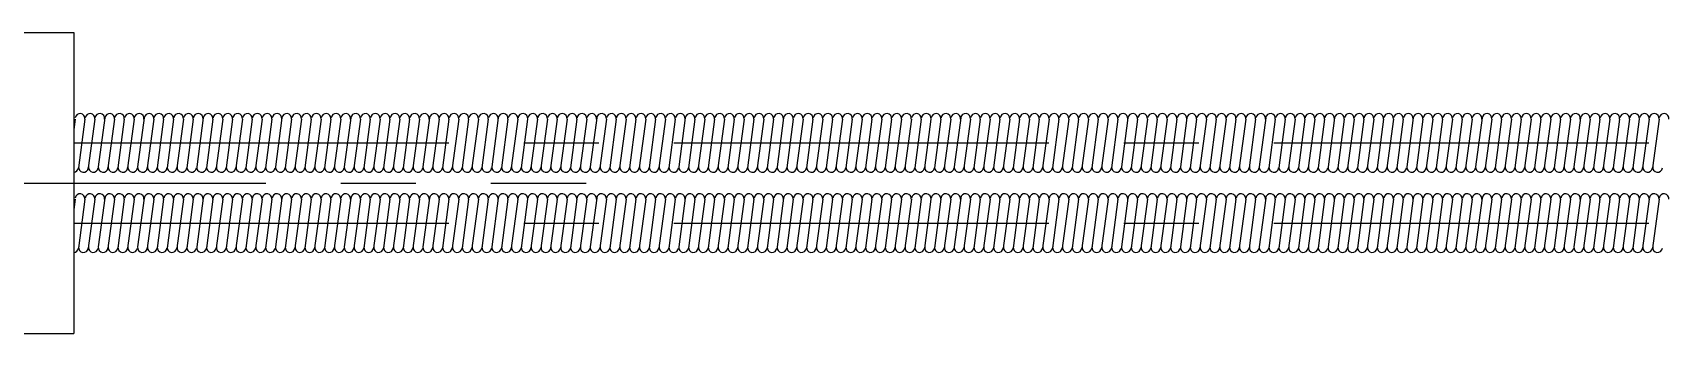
# Model space of a CAD drawing. Extents: x 44 to 416, y 204 to 284.
# Drawn here: x 169.6 to 234.8, y 252.5 to 264.5 of the extents above; entities that cross this region are included whole.
import ezdxf

# ---------------------------------------------------------------- set-up
doc = ezdxf.new("R2010")
doc.units = 0
doc.header["$LTSCALE"] = 12
doc.linetypes.add('CENTER', pattern=[2, 1.25, -0.25, 0.25, -0.25])
doc.layers.get('0').update_dxf_attribs({"linetype": 'CONTINUOUS'})
doc.layers.add('CENTER', color=1, linetype='CENTER')

msp = doc.modelspace()

# ---------------------------------------------------------------- linework, layer by layer
at = {"color": 7, "linetype": 'CONTINUOUS'}
for p, q in [((146.223, 264.542), (171.223, 264.542)), ((171.223, 264.542), (171.223, 252.542)), ((171.278, 261.091), (171.223, 260.677)), ((171.672, 261.091), (171.412, 259.141)), ((172.065, 261.091), (171.805, 259.141)), ((172.465, 261.143), (172.205, 259.193)), ((172.852, 261.091), (172.592, 259.141)), ((173.245, 261.091), (172.985, 259.141)), ((173.639, 261.091), (173.379, 259.141)), ((174.039, 261.143), (173.779, 259.193)), ((174.426, 261.091), (174.166, 259.141)), ((174.819, 261.091), (174.559, 259.141)), ((175.213, 261.091), (174.953, 259.141)), ((175.606, 261.091), (175.346, 259.141)), ((176, 261.091), (175.74, 259.141)), ((176.4, 261.143), (176.14, 259.193)), ((176.786, 261.091), (176.526, 259.141)), ((177.18, 261.091), (176.92, 259.141)), ((177.573, 261.091), (177.313, 259.141)), ((177.967, 261.091), (177.707, 259.141)), ((178.36, 261.091), (178.1, 259.141)), ((178.754, 261.091), (178.494, 259.141)), ((179.147, 261.091), (178.887, 259.141)), ((179.548, 261.143), (179.288, 259.193)), ((179.934, 261.091), (179.674, 259.141)), ((180.328, 261.091), (180.068, 259.141)), ((180.721, 261.091), (180.461, 259.141)), ((181.114, 261.091), (180.854, 259.141)), ((181.508, 261.091), (181.248, 259.141)), ((181.901, 261.091), (181.641, 259.141)), ((182.302, 261.143), (182.042, 259.193)), ((182.688, 261.091), (182.428, 259.141)), ((183.082, 261.091), (182.822, 259.141)), ((183.475, 261.091), (183.215, 259.141)), ((183.869, 261.091), (183.609, 259.141)), ((184.262, 261.091), (184.002, 259.141)), ((184.656, 261.091), (184.396, 259.141)), ((185.049, 261.091), (184.789, 259.141)), ((185.449, 261.143), (185.189, 259.193)), ((185.836, 261.091), (185.576, 259.141)), ((186.229, 261.091), (185.969, 259.141)), ((186.623, 261.091), (186.363, 259.141)), ((187.016, 261.091), (186.756, 259.141)), ((187.41, 261.091), (187.15, 259.141)), ((187.803, 261.091), (187.543, 259.141)), ((188.203, 261.143), (187.943, 259.193)), ((188.59, 261.091), (188.33, 259.141)), ((188.983, 261.091), (188.723, 259.141)), ((189.377, 261.091), (189.117, 259.141)), ((189.77, 261.091), (189.51, 259.141)), ((190.164, 261.091), (189.904, 259.141)), ((190.557, 261.091), (190.297, 259.141)), ((190.951, 261.091), (190.691, 259.141)), ((191.344, 261.091), (191.084, 259.141)), ((191.738, 261.091), (191.478, 259.141)), ((192.138, 261.143), (191.878, 259.193)), ((192.525, 261.091), (192.265, 259.141)), ((192.918, 261.091), (192.658, 259.141)), ((193.311, 261.091), (193.051, 259.141)), ((193.705, 261.091), (193.445, 259.141)), ((194.098, 261.091), (193.838, 259.141)), ((194.492, 261.091), (194.232, 259.141)), ((194.885, 261.091), (194.625, 259.141)), ((195.279, 261.091), (195.019, 259.141)), ((195.679, 261.143), (195.419, 259.193)), ((196.066, 261.091), (195.806, 259.141)), ((196.459, 261.091), (196.199, 259.141)), ((196.853, 261.091), (196.593, 259.141)), ((197.246, 261.091), (196.986, 259.141)), ((197.639, 261.091), (197.379, 259.141)), ((198.033, 261.091), (197.773, 259.141)), ((198.426, 261.091), (198.166, 259.141)), ((198.82, 261.091), (198.56, 259.141)), ((199.213, 261.091), (198.953, 259.141)), ((199.614, 261.143), (199.354, 259.193)), ((200, 261.091), (199.74, 259.141)), ((200.394, 261.091), (200.134, 259.141)), ((200.787, 261.091), (200.527, 259.141)), ((201.18, 261.091), (200.92, 259.141)), ((201.574, 261.091), (201.314, 259.141)), ((201.967, 261.091), (201.707, 259.141)), ((202.361, 261.091), (202.101, 259.141)), ((202.754, 261.091), (202.494, 259.141)), ((203.148, 261.091), (202.888, 259.141)), ((203.541, 261.091), (203.281, 259.141)), ((203.935, 261.091), (203.675, 259.141)), ((204.328, 261.091), (204.068, 259.141)), ((204.722, 261.091), (204.462, 259.141)), ((205.115, 261.091), (204.855, 259.141)), ((205.508, 261.091), (205.248, 259.141)), ((205.902, 261.091), (205.642, 259.141)), ((206.295, 261.091), (206.035, 259.141)), ((206.696, 261.143), (206.436, 259.193)), ((207.082, 261.091), (206.822, 259.141)), ((207.476, 261.091), (207.216, 259.141)), ((207.869, 261.091), (207.609, 259.141)), ((208.263, 261.091), (208.003, 259.141)), ((208.656, 261.091), (208.396, 259.141)), ((209.05, 261.091), (208.79, 259.141)), ((209.443, 261.091), (209.183, 259.141)), ((209.836, 261.091), (209.576, 259.141)), ((210.23, 261.091), (209.97, 259.141)), ((210.623, 261.091), (210.363, 259.141)), ((211.017, 261.091), (210.757, 259.141)), ((211.41, 261.091), (211.15, 259.141)), ((211.804, 261.091), (211.544, 259.141)), ((212.197, 261.091), (211.937, 259.141)), ((212.591, 261.091), (212.331, 259.141)), ((212.591, 261.091), (212.331, 259.141)), ((212.984, 261.091), (212.724, 259.141)), ((212.984, 261.091), (212.724, 259.141)), ((213.384, 261.143), (213.124, 259.193)), ((213.771, 261.091), (213.511, 259.141)), ((214.164, 261.091), (213.904, 259.141)), ((214.558, 261.091), (214.298, 259.141)), ((214.951, 261.091), (214.691, 259.141)), ((215.345, 261.091), (215.085, 259.141)), ((215.745, 261.143), (215.485, 259.193)), ((216.132, 261.091), (215.872, 259.141)), ((216.525, 261.091), (216.265, 259.141)), ((216.919, 261.091), (216.659, 259.141)), ((217.312, 261.091), (217.052, 259.141)), ((217.705, 261.091), (217.445, 259.141)), ((218.099, 261.091), (217.839, 259.141)), ((218.492, 261.091), (218.232, 259.141)), ((218.893, 261.143), (218.633, 259.193)), ((219.279, 261.091), (219.019, 259.141)), ((219.673, 261.091), (219.413, 259.141)), ((220.066, 261.091), (219.806, 259.141)), ((220.46, 261.091), (220.2, 259.141)), ((220.853, 261.091), (220.593, 259.141)), ((221.247, 261.091), (220.987, 259.141)), ((221.647, 261.143), (221.387, 259.193)), ((222.033, 261.091), (221.773, 259.141)), ((222.427, 261.091), (222.167, 259.141)), ((222.82, 261.091), (222.56, 259.141)), ((223.214, 261.091), (222.954, 259.141)), ((223.607, 261.091), (223.347, 259.141)), ((224.001, 261.091), (223.741, 259.141)), ((224.394, 261.091), (224.134, 259.141)), ((224.794, 261.143), (224.534, 259.193)), ((225.181, 261.091), (224.921, 259.141)), ((225.574, 261.091), (225.314, 259.141)), ((225.968, 261.091), (225.708, 259.141)), ((226.361, 261.091), (226.101, 259.141)), ((226.755, 261.091), (226.495, 259.141)), ((227.148, 261.091), (226.888, 259.141)), ((227.549, 261.143), (227.289, 259.193)), ((227.935, 261.091), (227.675, 259.141)), ((228.329, 261.091), (228.069, 259.141)), ((228.722, 261.091), (228.462, 259.141)), ((229.116, 261.091), (228.856, 259.141)), ((229.509, 261.091), (229.249, 259.141)), ((229.902, 261.091), (229.642, 259.141)), ((230.296, 261.091), (230.036, 259.141)), ((230.689, 261.091), (230.429, 259.141)), ((231.083, 261.091), (230.823, 259.141)), ((231.483, 261.143), (231.223, 259.193)), ((231.87, 261.091), (231.61, 259.141)), ((232.263, 261.091), (232.003, 259.141)), ((232.657, 261.091), (232.397, 259.141)), ((233.05, 261.091), (232.79, 259.141)), ((233.443, 261.091), (233.183, 259.141)), ((233.837, 261.091), (233.577, 259.141)), ((234.23, 261.091), (233.97, 259.141)), ((234.624, 261.091), (234.364, 259.141)), ((171.278, 257.891), (171.223, 257.477)), ((171.672, 257.891), (171.412, 255.941)), ((172.065, 257.891), (171.805, 255.941)), ((172.465, 257.943), (172.205, 255.993)), ((172.852, 257.891), (172.592, 255.941)), ((173.245, 257.891), (172.985, 255.941)), ((173.639, 257.891), (173.379, 255.941)), ((174.039, 257.943), (173.779, 255.993)), ((174.426, 257.891), (174.166, 255.941)), ((174.819, 257.891), (174.559, 255.941)), ((175.213, 257.891), (174.953, 255.941)), ((175.606, 257.891), (175.346, 255.941)), ((176, 257.891), (175.74, 255.941)), ((176.4, 257.943), (176.14, 255.993)), ((176.786, 257.891), (176.526, 255.941)), ((177.18, 257.891), (176.92, 255.941)), ((177.573, 257.891), (177.313, 255.941)), ((177.967, 257.891), (177.707, 255.941)), ((178.36, 257.891), (178.1, 255.941)), ((178.754, 257.891), (178.494, 255.941)), ((179.147, 257.891), (178.887, 255.941)), ((179.548, 257.943), (179.288, 255.993)), ((179.934, 257.891), (179.674, 255.941)), ((180.328, 257.891), (180.068, 255.941)), ((180.721, 257.891), (180.461, 255.941)), ((181.114, 257.891), (180.854, 255.941)), ((181.508, 257.891), (181.248, 255.941)), ((181.901, 257.891), (181.641, 255.941)), ((182.302, 257.943), (182.042, 255.993)), ((182.688, 257.891), (182.428, 255.941)), ((183.082, 257.891), (182.822, 255.941)), ((183.475, 257.891), (183.215, 255.941)), ((183.869, 257.891), (183.609, 255.941)), ((184.262, 257.891), (184.002, 255.941)), ((184.656, 257.891), (184.396, 255.941)), ((185.049, 257.891), (184.789, 255.941)), ((185.449, 257.943), (185.189, 255.993)), ((185.836, 257.891), (185.576, 255.941)), ((186.229, 257.891), (185.969, 255.941)), ((186.623, 257.891), (186.363, 255.941)), ((187.016, 257.891), (186.756, 255.941)), ((187.41, 257.891), (187.15, 255.941)), ((187.803, 257.891), (187.543, 255.941)), ((188.203, 257.943), (187.943, 255.993)), ((188.59, 257.891), (188.33, 255.941)), ((188.983, 257.891), (188.723, 255.941)), ((189.377, 257.891), (189.117, 255.941)), ((189.77, 257.891), (189.51, 255.941)), ((190.164, 257.891), (189.904, 255.941)), ((190.557, 257.891), (190.297, 255.941)), ((190.951, 257.891), (190.691, 255.941)), ((191.344, 257.891), (191.084, 255.941)), ((191.738, 257.891), (191.478, 255.941)), ((192.138, 257.943), (191.878, 255.993)), ((192.525, 257.891), (192.265, 255.941)), ((192.918, 257.891), (192.658, 255.941)), ((193.311, 257.891), (193.051, 255.941)), ((193.705, 257.891), (193.445, 255.941)), ((194.098, 257.891), (193.838, 255.941)), ((194.492, 257.891), (194.232, 255.941)), ((194.885, 257.891), (194.625, 255.941)), ((195.279, 257.891), (195.019, 255.941)), ((195.679, 257.943), (195.419, 255.993)), ((196.066, 257.891), (195.806, 255.941)), ((196.459, 257.891), (196.199, 255.941)), ((196.853, 257.891), (196.593, 255.941)), ((197.246, 257.891), (196.986, 255.941)), ((197.639, 257.891), (197.379, 255.941)), ((198.033, 257.891), (197.773, 255.941)), ((198.426, 257.891), (198.166, 255.941)), ((198.82, 257.891), (198.56, 255.941)), ((199.213, 257.891), (198.953, 255.941)), ((199.614, 257.943), (199.354, 255.993)), ((200, 257.891), (199.74, 255.941)), ((200.394, 257.891), (200.134, 255.941)), ((200.787, 257.891), (200.527, 255.941)), ((201.18, 257.891), (200.92, 255.941)), ((201.574, 257.891), (201.314, 255.941)), ((201.967, 257.891), (201.707, 255.941)), ((202.361, 257.891), (202.101, 255.941)), ((202.754, 257.891), (202.494, 255.941)), ((203.148, 257.891), (202.888, 255.941)), ((203.541, 257.891), (203.281, 255.941)), ((203.935, 257.891), (203.675, 255.941)), ((204.328, 257.891), (204.068, 255.941)), ((204.722, 257.891), (204.462, 255.941)), ((205.115, 257.891), (204.855, 255.941)), ((205.508, 257.891), (205.248, 255.941)), ((205.902, 257.891), (205.642, 255.941)), ((206.295, 257.891), (206.035, 255.941)), ((206.696, 257.943), (206.436, 255.993)), ((207.082, 257.891), (206.822, 255.941)), ((207.476, 257.891), (207.216, 255.941)), ((207.869, 257.891), (207.609, 255.941)), ((208.263, 257.891), (208.003, 255.941)), ((208.656, 257.891), (208.396, 255.941)), ((209.05, 257.891), (208.79, 255.941)), ((209.443, 257.891), (209.183, 255.941)), ((209.836, 257.891), (209.576, 255.941)), ((210.23, 257.891), (209.97, 255.941)), ((210.623, 257.891), (210.363, 255.941)), ((211.017, 257.891), (210.757, 255.941)), ((211.017, 257.891), (210.757, 255.941)), ((211.41, 257.891), (211.15, 255.941)), ((211.804, 257.891), (211.544, 255.941)), ((212.197, 257.891), (211.937, 255.941)), ((212.591, 257.891), (212.331, 255.941)), ((212.591, 257.891), (212.331, 255.941)), ((212.984, 257.891), (212.724, 255.941)), ((212.984, 257.891), (212.724, 255.941)), ((213.384, 257.943), (213.124, 255.993)), ((213.771, 257.891), (213.511, 255.941)), ((214.164, 257.891), (213.904, 255.941)), ((214.558, 257.891), (214.298, 255.941)), ((214.951, 257.891), (214.691, 255.941)), ((215.345, 257.891), (215.085, 255.941)), ((215.745, 257.943), (215.485, 255.993)), ((216.132, 257.891), (215.872, 255.941)), ((216.525, 257.891), (216.265, 255.941)), ((216.919, 257.891), (216.659, 255.941)), ((217.312, 257.891), (217.052, 255.941)), ((217.705, 257.891), (217.445, 255.941)), ((218.099, 257.891), (217.839, 255.941)), ((218.492, 257.891), (218.232, 255.941)), ((218.893, 257.943), (218.633, 255.993)), ((219.279, 257.891), (219.019, 255.941)), ((219.673, 257.891), (219.413, 255.941)), ((220.066, 257.891), (219.806, 255.941)), ((220.46, 257.891), (220.2, 255.941)), ((220.853, 257.891), (220.593, 255.941)), ((221.247, 257.891), (220.987, 255.941)), ((221.647, 257.943), (221.387, 255.993)), ((222.033, 257.891), (221.773, 255.941)), ((222.427, 257.891), (222.167, 255.941)), ((222.82, 257.891), (222.56, 255.941)), ((223.214, 257.891), (222.954, 255.941)), ((223.607, 257.891), (223.347, 255.941)), ((224.001, 257.891), (223.741, 255.941)), ((224.394, 257.891), (224.134, 255.941)), ((224.794, 257.943), (224.534, 255.993)), ((225.181, 257.891), (224.921, 255.941)), ((225.574, 257.891), (225.314, 255.941)), ((225.968, 257.891), (225.708, 255.941)), ((226.361, 257.891), (226.101, 255.941)), ((226.755, 257.891), (226.495, 255.941)), ((227.148, 257.891), (226.888, 255.941)), ((227.549, 257.943), (227.289, 255.993)), ((227.935, 257.891), (227.675, 255.941)), ((228.329, 257.891), (228.069, 255.941)), ((228.722, 257.891), (228.462, 255.941)), ((229.116, 257.891), (228.856, 255.941)), ((229.509, 257.891), (229.249, 255.941)), ((229.902, 257.891), (229.642, 255.941)), ((230.296, 257.891), (230.036, 255.941)), ((230.689, 257.891), (230.429, 255.941)), ((231.083, 257.891), (230.823, 255.941)), ((231.483, 257.943), (231.223, 255.993)), ((231.87, 257.891), (231.61, 255.941)), ((232.263, 257.891), (232.003, 255.941)), ((232.657, 257.891), (232.397, 255.941)), ((233.05, 257.891), (232.79, 255.941)), ((233.443, 257.891), (233.183, 255.941)), ((233.837, 257.891), (233.577, 255.941)), ((234.23, 257.891), (233.97, 255.941)), ((234.624, 257.891), (234.364, 255.941)), ((146.223, 252.542), (171.223, 252.542))]:
    msp.add_line(p, q, dxfattribs=at)
for centre, start, end in [((171.478, 261.117), 352.40536, 172.40536), ((171.872, 261.117), 352.40536, 172.40536), ((172.265, 261.117), 352.40536, 172.40536), ((172.659, 261.117), 352.40536, 172.40536), ((173.052, 261.117), 352.40536, 172.40536), ((173.446, 261.117), 352.40536, 172.40536), ((173.839, 261.117), 352.40536, 172.40536), ((174.232, 261.117), 352.40536, 172.40536), ((174.626, 261.117), 352.40536, 172.40536), ((175.019, 261.117), 352.40536, 172.40536), ((175.413, 261.117), 352.40536, 172.40536), ((175.806, 261.117), 352.40536, 172.40536), ((176.2, 261.117), 352.40536, 172.40536), ((176.593, 261.117), 352.40536, 172.40536), ((176.987, 261.117), 352.40536, 172.40536), ((177.38, 261.117), 352.40536, 172.40536), ((177.774, 261.117), 352.40536, 172.40536), ((178.167, 261.117), 352.40536, 172.40536), ((178.56, 261.117), 352.40536, 172.40536), ((178.954, 261.117), 352.40536, 172.40536), ((179.347, 261.117), 352.40536, 172.40536), ((179.741, 261.117), 352.40536, 172.40536), ((180.134, 261.117), 352.40536, 172.40536), ((180.528, 261.117), 352.40536, 172.40536), ((180.921, 261.117), 352.40536, 172.40536), ((181.315, 261.117), 352.40536, 172.40536), ((181.708, 261.117), 352.40536, 172.40536), ((182.102, 261.117), 352.40536, 172.40536), ((182.495, 261.117), 352.40536, 172.40536), ((182.888, 261.117), 352.40536, 172.40536), ((183.282, 261.117), 352.40536, 172.40536), ((183.675, 261.117), 352.40536, 172.40536), ((184.069, 261.117), 352.40536, 172.40536), ((184.462, 261.117), 352.40536, 172.40536), ((184.856, 261.117), 352.40536, 172.40536), ((185.249, 261.117), 352.40536, 172.40536), ((185.643, 261.117), 352.40536, 172.40536), ((186.036, 261.117), 352.40536, 172.40536), ((186.429, 261.117), 352.40536, 172.40536), ((186.823, 261.117), 352.40536, 172.40536), ((187.216, 261.117), 352.40536, 172.40536), ((187.61, 261.117), 352.40536, 172.40536), ((188.003, 261.117), 352.40536, 172.40536), ((188.397, 261.117), 352.40536, 172.40536), ((188.79, 261.117), 352.40536, 172.40536), ((189.184, 261.117), 352.40536, 172.40536), ((189.577, 261.117), 352.40536, 172.40536), ((189.971, 261.117), 352.40536, 172.40536), ((190.364, 261.117), 352.40536, 172.40536), ((190.757, 261.117), 352.40536, 172.40536), ((191.151, 261.117), 352.40536, 172.40536), ((191.544, 261.117), 352.40536, 172.40536), ((191.938, 261.117), 352.40536, 172.40536), ((192.331, 261.117), 352.40536, 172.40536), ((192.725, 261.117), 352.40536, 172.40536), ((193.118, 261.117), 352.40536, 172.40536), ((193.512, 261.117), 352.40536, 172.40536), ((193.905, 261.117), 352.40536, 172.40536), ((194.299, 261.117), 352.40536, 172.40536), ((194.692, 261.117), 352.40536, 172.40536), ((195.085, 261.117), 352.40536, 172.40536), ((195.479, 261.117), 352.40536, 172.40536), ((195.872, 261.117), 352.40536, 172.40536), ((196.266, 261.117), 352.40536, 172.40536), ((196.659, 261.117), 352.40536, 172.40536), ((197.053, 261.117), 352.40536, 172.40536), ((197.446, 261.117), 352.40536, 172.40536), ((197.84, 261.117), 352.40536, 172.40536), ((198.233, 261.117), 352.40536, 172.40536), ((198.626, 261.117), 352.40536, 172.40536), ((199.02, 261.117), 352.40536, 172.40536), ((199.413, 261.117), 352.40536, 172.40536), ((199.807, 261.117), 352.40536, 172.40536), ((200.2, 261.117), 352.40536, 172.40536), ((200.594, 261.117), 352.40536, 172.40536), ((200.987, 261.117), 352.40536, 172.40536), ((201.381, 261.117), 352.40536, 172.40536), ((201.774, 261.117), 352.40536, 172.40536), ((202.168, 261.117), 352.40536, 172.40536), ((202.561, 261.117), 352.40536, 172.40536), ((202.954, 261.117), 352.40536, 172.40536), ((203.348, 261.117), 352.40536, 172.40536), ((203.741, 261.117), 352.40536, 172.40536), ((204.135, 261.117), 352.40536, 172.40536), ((204.528, 261.117), 352.40536, 172.40536), ((204.922, 261.117), 352.40536, 172.40536), ((205.315, 261.117), 352.40536, 172.40536), ((205.709, 261.117), 352.40536, 172.40536), ((206.102, 261.117), 352.40536, 172.40536), ((206.496, 261.117), 352.40536, 172.40536), ((206.889, 261.117), 352.40536, 172.40536), ((207.282, 261.117), 352.40536, 172.40536), ((207.676, 261.117), 352.40536, 172.40536), ((208.069, 261.117), 352.40536, 172.40536), ((208.463, 261.117), 352.40536, 172.40536), ((208.856, 261.117), 352.40536, 172.40536), ((209.25, 261.117), 352.40536, 172.40536), ((209.643, 261.117), 352.40536, 172.40536), ((210.037, 261.117), 352.40536, 172.40536), ((210.43, 261.117), 352.40536, 172.40536), ((210.823, 261.117), 352.40536, 172.40536), ((211.217, 261.117), 352.40536, 172.40536), ((211.61, 261.117), 352.40536, 172.40536), ((212.004, 261.117), 352.40536, 172.40536), ((212.397, 261.117), 352.40536, 172.40536), ((212.791, 261.117), 352.40536, 172.40536), ((212.791, 261.117), 352.40536, 172.40536), ((213.184, 261.117), 352.40536, 172.40536), ((213.578, 261.117), 352.40536, 172.40536), ((213.971, 261.117), 352.40536, 172.40536), ((214.365, 261.117), 352.40536, 172.40536), ((214.758, 261.117), 352.40536, 172.40536), ((215.151, 261.117), 352.40536, 172.40536), ((215.545, 261.117), 352.40536, 172.40536), ((215.938, 261.117), 352.40536, 172.40536), ((216.332, 261.117), 352.40536, 172.40536), ((216.725, 261.117), 352.40536, 172.40536), ((217.119, 261.117), 352.40536, 172.40536), ((217.512, 261.117), 352.40536, 172.40536), ((217.906, 261.117), 352.40536, 172.40536), ((218.299, 261.117), 352.40536, 172.40536), ((218.693, 261.117), 352.40536, 172.40536), ((219.086, 261.117), 352.40536, 172.40536), ((219.479, 261.117), 352.40536, 172.40536), ((219.873, 261.117), 352.40536, 172.40536), ((220.266, 261.117), 352.40536, 172.40536), ((220.66, 261.117), 352.40536, 172.40536), ((221.053, 261.117), 352.40536, 172.40536), ((221.447, 261.117), 352.40536, 172.40536), ((221.84, 261.117), 352.40536, 172.40536), ((222.234, 261.117), 352.40536, 172.40536), ((222.627, 261.117), 352.40536, 172.40536), ((223.02, 261.117), 352.40536, 172.40536), ((223.414, 261.117), 352.40536, 172.40536), ((223.807, 261.117), 352.40536, 172.40536), ((224.201, 261.117), 352.40536, 172.40536), ((224.594, 261.117), 352.40536, 172.40536), ((224.988, 261.117), 352.40536, 172.40536), ((225.381, 261.117), 352.40536, 172.40536), ((225.775, 261.117), 352.40536, 172.40536), ((226.168, 261.117), 352.40536, 172.40536), ((226.562, 261.117), 352.40536, 172.40536), ((226.955, 261.117), 352.40536, 172.40536), ((227.348, 261.117), 352.40536, 172.40536), ((227.742, 261.117), 352.40536, 172.40536), ((228.135, 261.117), 352.40536, 172.40536), ((228.529, 261.117), 352.40536, 172.40536), ((228.922, 261.117), 352.40536, 172.40536), ((229.316, 261.117), 352.40536, 172.40536), ((229.709, 261.117), 352.40536, 172.40536), ((230.103, 261.117), 352.40536, 172.40536), ((230.496, 261.117), 352.40536, 172.40536), ((230.89, 261.117), 352.40536, 172.40536), ((231.283, 261.117), 352.40536, 172.40536), ((231.676, 261.117), 352.40536, 172.40536), ((232.07, 261.117), 352.40536, 172.40536), ((232.463, 261.117), 352.40536, 172.40536), ((232.857, 261.117), 352.40536, 172.40536), ((233.25, 261.117), 352.40536, 172.40536), ((233.644, 261.117), 352.40536, 172.40536), ((234.037, 261.117), 352.40536, 172.40536), ((234.431, 261.117), 352.40536, 172.40536), ((234.824, 261.117), 352.40536, 172.40536), ((171.218, 259.167), 271.36928, 352.40536), ((171.612, 259.167), 172.40536, 352.40536), ((172.005, 259.167), 172.40536, 352.40536), ((172.399, 259.167), 172.40536, 352.40536), ((172.792, 259.167), 172.40536, 352.40536), ((173.186, 259.167), 172.40536, 352.40536), ((173.579, 259.167), 172.40536, 352.40536), ((173.972, 259.167), 172.40536, 352.40536), ((174.366, 259.167), 172.40536, 352.40536), ((174.759, 259.167), 172.40536, 352.40536), ((175.153, 259.167), 172.40536, 352.40536), ((175.546, 259.167), 172.40536, 352.40536), ((175.94, 259.167), 172.40536, 352.40536), ((176.333, 259.167), 172.40536, 352.40536), ((176.727, 259.167), 172.40536, 352.40536), ((177.12, 259.167), 172.40536, 352.40536), ((177.514, 259.167), 172.40536, 352.40536), ((177.907, 259.167), 172.40536, 352.40536), ((178.3, 259.167), 172.40536, 352.40536), ((178.694, 259.167), 172.40536, 352.40536), ((179.087, 259.167), 172.40536, 352.40536), ((179.481, 259.167), 172.40536, 352.40536), ((179.874, 259.167), 172.40536, 352.40536), ((180.268, 259.167), 172.40536, 352.40536), ((180.661, 259.167), 172.40536, 352.40536), ((181.055, 259.167), 172.40536, 352.40536), ((181.448, 259.167), 172.40536, 352.40536), ((181.842, 259.167), 172.40536, 352.40536), ((182.235, 259.167), 172.40536, 352.40536), ((182.628, 259.167), 172.40536, 352.40536), ((183.022, 259.167), 172.40536, 352.40536), ((183.415, 259.167), 172.40536, 352.40536), ((183.809, 259.167), 172.40536, 352.40536), ((184.202, 259.167), 172.40536, 352.40536), ((184.596, 259.167), 172.40536, 352.40536), ((184.989, 259.167), 172.40536, 352.40536), ((185.383, 259.167), 172.40536, 352.40536), ((185.776, 259.167), 172.40536, 352.40536), ((186.169, 259.167), 172.40536, 352.40536), ((186.563, 259.167), 172.40536, 352.40536), ((186.956, 259.167), 172.40536, 352.40536), ((187.35, 259.167), 172.40536, 352.40536), ((187.743, 259.167), 172.40536, 352.40536), ((188.137, 259.167), 172.40536, 352.40536), ((188.53, 259.167), 172.40536, 352.40536), ((188.924, 259.167), 172.40536, 352.40536), ((189.317, 259.167), 172.40536, 352.40536), ((189.711, 259.167), 172.40536, 352.40536), ((190.104, 259.167), 172.40536, 352.40536), ((190.497, 259.167), 172.40536, 352.40536), ((190.891, 259.167), 172.40536, 352.40536), ((191.284, 259.167), 172.40536, 352.40536), ((191.678, 259.167), 172.40536, 352.40536), ((192.071, 259.167), 172.40536, 352.40536), ((192.465, 259.167), 172.40536, 352.40536), ((192.858, 259.167), 172.40536, 352.40536), ((193.252, 259.167), 172.40536, 352.40536), ((193.645, 259.167), 172.40536, 352.40536), ((194.039, 259.167), 172.40536, 352.40536), ((194.432, 259.167), 172.40536, 352.40536), ((194.825, 259.167), 172.40536, 352.40536), ((195.219, 259.167), 172.40536, 352.40536), ((195.612, 259.167), 172.40536, 352.40536), ((196.006, 259.167), 172.40536, 352.40536), ((196.399, 259.167), 172.40536, 352.40536), ((196.793, 259.167), 172.40536, 352.40536), ((197.186, 259.167), 172.40536, 352.40536), ((197.58, 259.167), 172.40536, 352.40536), ((197.973, 259.167), 172.40536, 352.40536), ((198.366, 259.167), 172.40536, 352.40536), ((198.76, 259.167), 172.40536, 352.40536), ((199.153, 259.167), 172.40536, 352.40536), ((199.547, 259.167), 172.40536, 352.40536), ((199.94, 259.167), 172.40536, 352.40536), ((200.334, 259.167), 172.40536, 352.40536), ((200.727, 259.167), 172.40536, 352.40536), ((201.121, 259.167), 172.40536, 352.40536), ((201.514, 259.167), 172.40536, 352.40536), ((201.908, 259.167), 172.40536, 352.40536), ((202.301, 259.167), 172.40536, 352.40536), ((202.694, 259.167), 172.40536, 352.40536), ((203.088, 259.167), 172.40536, 352.40536), ((203.481, 259.167), 172.40536, 352.40536), ((203.875, 259.167), 172.40536, 352.40536), ((204.268, 259.167), 172.40536, 352.40536), ((204.662, 259.167), 172.40536, 352.40536), ((205.055, 259.167), 172.40536, 352.40536), ((205.449, 259.167), 172.40536, 352.40536), ((205.842, 259.167), 172.40536, 352.40536), ((206.236, 259.167), 172.40536, 352.40536), ((206.629, 259.167), 172.40536, 352.40536), ((207.022, 259.167), 172.40536, 352.40536), ((207.416, 259.167), 172.40536, 352.40536), ((207.809, 259.167), 172.40536, 352.40536), ((208.203, 259.167), 172.40536, 352.40536), ((208.596, 259.167), 172.40536, 352.40536), ((208.99, 259.167), 172.40536, 352.40536), ((209.383, 259.167), 172.40536, 352.40536), ((209.777, 259.167), 172.40536, 352.40536), ((210.17, 259.167), 172.40536, 352.40536), ((210.563, 259.167), 172.40536, 352.40536), ((210.957, 259.167), 172.40536, 352.40536), ((211.35, 259.167), 172.40536, 352.40536), ((211.744, 259.167), 172.40536, 352.40536), ((212.137, 259.167), 172.40536, 352.40536), ((212.531, 259.167), 172.40536, 352.40536), ((212.531, 259.167), 172.40536, 352.40536), ((212.924, 259.167), 172.40536, 352.40536), ((213.318, 259.167), 172.40536, 352.40536), ((213.711, 259.167), 172.40536, 352.40536), ((214.105, 259.167), 172.40536, 352.40536), ((214.498, 259.167), 172.40536, 352.40536), ((214.891, 259.167), 172.40536, 352.40536), ((215.285, 259.167), 172.40536, 352.40536), ((215.678, 259.167), 172.40536, 352.40536), ((216.072, 259.167), 172.40536, 352.40536), ((216.465, 259.167), 172.40536, 352.40536), ((216.859, 259.167), 172.40536, 352.40536), ((217.252, 259.167), 172.40536, 352.40536), ((217.646, 259.167), 172.40536, 352.40536), ((218.039, 259.167), 172.40536, 352.40536), ((218.433, 259.167), 172.40536, 352.40536), ((218.826, 259.167), 172.40536, 352.40536), ((219.219, 259.167), 172.40536, 352.40536), ((219.613, 259.167), 172.40536, 352.40536), ((220.006, 259.167), 172.40536, 352.40536), ((220.4, 259.167), 172.40536, 352.40536), ((220.793, 259.167), 172.40536, 352.40536), ((221.187, 259.167), 172.40536, 352.40536), ((221.58, 259.167), 172.40536, 352.40536), ((221.974, 259.167), 172.40536, 352.40536), ((222.367, 259.167), 172.40536, 352.40536), ((222.76, 259.167), 172.40536, 352.40536), ((223.154, 259.167), 172.40536, 352.40536), ((223.547, 259.167), 172.40536, 352.40536), ((223.941, 259.167), 172.40536, 352.40536), ((224.334, 259.167), 172.40536, 352.40536), ((224.728, 259.167), 172.40536, 352.40536), ((225.121, 259.167), 172.40536, 352.40536), ((225.515, 259.167), 172.40536, 352.40536), ((225.908, 259.167), 172.40536, 352.40536), ((226.302, 259.167), 172.40536, 352.40536), ((226.695, 259.167), 172.40536, 352.40536), ((227.088, 259.167), 172.40536, 352.40536), ((227.482, 259.167), 172.40536, 352.40536), ((227.875, 259.167), 172.40536, 352.40536), ((228.269, 259.167), 172.40536, 352.40536), ((228.662, 259.167), 172.40536, 352.40536), ((229.056, 259.167), 172.40536, 352.40536), ((229.449, 259.167), 172.40536, 352.40536), ((229.843, 259.167), 172.40536, 352.40536), ((230.236, 259.167), 172.40536, 352.40536), ((230.63, 259.167), 172.40536, 352.40536), ((231.023, 259.167), 172.40536, 352.40536), ((231.416, 259.167), 172.40536, 352.40536), ((231.81, 259.167), 172.40536, 352.40536), ((232.203, 259.167), 172.40536, 352.40536), ((232.597, 259.167), 172.40536, 352.40536), ((232.99, 259.167), 172.40536, 352.40536), ((233.384, 259.167), 172.40536, 352.40536), ((233.777, 259.167), 172.40536, 352.40536), ((234.171, 259.167), 172.40536, 352.40536), ((234.564, 259.167), 172.40536, 352.40536), ((171.478, 257.917), 352.40536, 172.40536), ((171.872, 257.917), 352.40536, 172.40536), ((172.265, 257.917), 352.40536, 172.40536), ((172.659, 257.917), 352.40536, 172.40536), ((173.052, 257.917), 352.40536, 172.40536), ((173.446, 257.917), 352.40536, 172.40536), ((173.839, 257.917), 352.40536, 172.40536), ((174.232, 257.917), 352.40536, 172.40536), ((174.626, 257.917), 352.40536, 172.40536), ((175.019, 257.917), 352.40536, 172.40536), ((175.413, 257.917), 352.40536, 172.40536), ((175.806, 257.917), 352.40536, 172.40536), ((176.2, 257.917), 352.40536, 172.40536), ((176.593, 257.917), 352.40536, 172.40536), ((176.987, 257.917), 352.40536, 172.40536), ((177.38, 257.917), 352.40536, 172.40536), ((177.774, 257.917), 352.40536, 172.40536), ((178.167, 257.917), 352.40536, 172.40536), ((178.56, 257.917), 352.40536, 172.40536), ((178.954, 257.917), 352.40536, 172.40536), ((179.347, 257.917), 352.40536, 172.40536), ((179.741, 257.917), 352.40536, 172.40536), ((180.134, 257.917), 352.40536, 172.40536), ((180.528, 257.917), 352.40536, 172.40536), ((180.921, 257.917), 352.40536, 172.40536), ((181.315, 257.917), 352.40536, 172.40536), ((181.708, 257.917), 352.40536, 172.40536), ((182.102, 257.917), 352.40536, 172.40536), ((182.495, 257.917), 352.40536, 172.40536), ((182.888, 257.917), 352.40536, 172.40536), ((183.282, 257.917), 352.40536, 172.40536), ((183.675, 257.917), 352.40536, 172.40536), ((184.069, 257.917), 352.40536, 172.40536), ((184.462, 257.917), 352.40536, 172.40536), ((184.856, 257.917), 352.40536, 172.40536), ((185.249, 257.917), 352.40536, 172.40536), ((185.643, 257.917), 352.40536, 172.40536), ((186.036, 257.917), 352.40536, 172.40536), ((186.429, 257.917), 352.40536, 172.40536), ((186.823, 257.917), 352.40536, 172.40536), ((187.216, 257.917), 352.40536, 172.40536), ((187.61, 257.917), 352.40536, 172.40536), ((188.003, 257.917), 352.40536, 172.40536), ((188.397, 257.917), 352.40536, 172.40536), ((188.79, 257.917), 352.40536, 172.40536), ((189.184, 257.917), 352.40536, 172.40536), ((189.577, 257.917), 352.40536, 172.40536), ((189.971, 257.917), 352.40536, 172.40536), ((190.364, 257.917), 352.40536, 172.40536), ((190.757, 257.917), 352.40536, 172.40536), ((191.151, 257.917), 352.40536, 172.40536), ((191.544, 257.917), 352.40536, 172.40536), ((191.938, 257.917), 352.40536, 172.40536), ((192.331, 257.917), 352.40536, 172.40536), ((192.725, 257.917), 352.40536, 172.40536), ((193.118, 257.917), 352.40536, 172.40536), ((193.512, 257.917), 352.40536, 172.40536), ((193.905, 257.917), 352.40536, 172.40536), ((194.299, 257.917), 352.40536, 172.40536), ((194.692, 257.917), 352.40536, 172.40536), ((195.085, 257.917), 352.40536, 172.40536), ((195.479, 257.917), 352.40536, 172.40536), ((195.872, 257.917), 352.40536, 172.40536), ((196.266, 257.917), 352.40536, 172.40536), ((196.659, 257.917), 352.40536, 172.40536), ((197.053, 257.917), 352.40536, 172.40536), ((197.446, 257.917), 352.40536, 172.40536), ((197.84, 257.917), 352.40536, 172.40536), ((198.233, 257.917), 352.40536, 172.40536), ((198.626, 257.917), 352.40536, 172.40536), ((199.02, 257.917), 352.40536, 172.40536), ((199.413, 257.917), 352.40536, 172.40536), ((199.807, 257.917), 352.40536, 172.40536), ((200.2, 257.917), 352.40536, 172.40536), ((200.594, 257.917), 352.40536, 172.40536), ((200.987, 257.917), 352.40536, 172.40536), ((201.381, 257.917), 352.40536, 172.40536), ((201.774, 257.917), 352.40536, 172.40536), ((202.168, 257.917), 352.40536, 172.40536), ((202.561, 257.917), 352.40536, 172.40536), ((202.954, 257.917), 352.40536, 172.40536), ((203.348, 257.917), 352.40536, 172.40536), ((203.741, 257.917), 352.40536, 172.40536), ((204.135, 257.917), 352.40536, 172.40536), ((204.528, 257.917), 352.40536, 172.40536), ((204.922, 257.917), 352.40536, 172.40536), ((205.315, 257.917), 352.40536, 172.40536), ((205.709, 257.917), 352.40536, 172.40536), ((206.102, 257.917), 352.40536, 172.40536), ((206.496, 257.917), 352.40536, 172.40536), ((206.889, 257.917), 352.40536, 172.40536), ((207.282, 257.917), 352.40536, 172.40536), ((207.676, 257.917), 352.40536, 172.40536), ((208.069, 257.917), 352.40536, 172.40536), ((208.463, 257.917), 352.40536, 172.40536), ((208.856, 257.917), 352.40536, 172.40536), ((209.25, 257.917), 352.40536, 172.40536), ((209.643, 257.917), 352.40536, 172.40536), ((210.037, 257.917), 352.40536, 172.40536), ((210.43, 257.917), 352.40536, 172.40536), ((210.823, 257.917), 352.40536, 172.40536), ((210.823, 257.917), 352.40536, 172.40536), ((211.217, 257.917), 352.40536, 172.40536), ((211.61, 257.917), 352.40536, 172.40536), ((212.004, 257.917), 352.40536, 172.40536), ((212.397, 257.917), 352.40536, 172.40536), ((212.397, 257.917), 352.40536, 172.40536), ((212.791, 257.917), 352.40536, 172.40536), ((212.791, 257.917), 352.40536, 172.40536), ((213.184, 257.917), 352.40536, 172.40536), ((213.578, 257.917), 352.40536, 172.40536), ((213.971, 257.917), 352.40536, 172.40536), ((214.365, 257.917), 352.40536, 172.40536), ((214.758, 257.917), 352.40536, 172.40536), ((215.151, 257.917), 352.40536, 172.40536), ((215.545, 257.917), 352.40536, 172.40536), ((215.938, 257.917), 352.40536, 172.40536), ((216.332, 257.917), 352.40536, 172.40536), ((216.725, 257.917), 352.40536, 172.40536), ((217.119, 257.917), 352.40536, 172.40536), ((217.512, 257.917), 352.40536, 172.40536), ((217.906, 257.917), 352.40536, 172.40536), ((218.299, 257.917), 352.40536, 172.40536), ((218.693, 257.917), 352.40536, 172.40536), ((219.086, 257.917), 352.40536, 172.40536), ((219.479, 257.917), 352.40536, 172.40536), ((219.873, 257.917), 352.40536, 172.40536), ((220.266, 257.917), 352.40536, 172.40536), ((220.66, 257.917), 352.40536, 172.40536), ((221.053, 257.917), 352.40536, 172.40536), ((221.447, 257.917), 352.40536, 172.40536), ((221.84, 257.917), 352.40536, 172.40536), ((222.234, 257.917), 352.40536, 172.40536), ((222.627, 257.917), 352.40536, 172.40536), ((223.02, 257.917), 352.40536, 172.40536), ((223.414, 257.917), 352.40536, 172.40536), ((223.807, 257.917), 352.40536, 172.40536), ((224.201, 257.917), 352.40536, 172.40536), ((224.594, 257.917), 352.40536, 172.40536), ((224.988, 257.917), 352.40536, 172.40536), ((225.381, 257.917), 352.40536, 172.40536), ((225.775, 257.917), 352.40536, 172.40536), ((226.168, 257.917), 352.40536, 172.40536), ((226.562, 257.917), 352.40536, 172.40536), ((226.955, 257.917), 352.40536, 172.40536), ((227.348, 257.917), 352.40536, 172.40536), ((227.742, 257.917), 352.40536, 172.40536), ((228.135, 257.917), 352.40536, 172.40536), ((228.529, 257.917), 352.40536, 172.40536), ((228.922, 257.917), 352.40536, 172.40536), ((229.316, 257.917), 352.40536, 172.40536), ((229.709, 257.917), 352.40536, 172.40536), ((230.103, 257.917), 352.40536, 172.40536), ((230.496, 257.917), 352.40536, 172.40536), ((230.89, 257.917), 352.40536, 172.40536), ((231.283, 257.917), 352.40536, 172.40536), ((231.676, 257.917), 352.40536, 172.40536), ((232.07, 257.917), 352.40536, 172.40536), ((232.463, 257.917), 352.40536, 172.40536), ((232.857, 257.917), 352.40536, 172.40536), ((233.25, 257.917), 352.40536, 172.40536), ((233.644, 257.917), 352.40536, 172.40536), ((234.037, 257.917), 352.40536, 172.40536), ((234.431, 257.917), 352.40536, 172.40536), ((234.824, 257.917), 352.40536, 172.40536), ((171.218, 255.967), 271.36928, 352.40536), ((171.612, 255.967), 172.40536, 352.40536), ((172.005, 255.967), 172.40536, 352.40536), ((172.399, 255.967), 172.40536, 352.40536), ((172.792, 255.967), 172.40536, 352.40536), ((173.186, 255.967), 172.40536, 352.40536), ((173.579, 255.967), 172.40536, 352.40536), ((173.972, 255.967), 172.40536, 352.40536), ((174.366, 255.967), 172.40536, 352.40536), ((174.759, 255.967), 172.40536, 352.40536), ((175.153, 255.967), 172.40536, 352.40536), ((175.546, 255.967), 172.40536, 352.40536), ((175.94, 255.967), 172.40536, 352.40536), ((176.333, 255.967), 172.40536, 352.40536), ((176.727, 255.967), 172.40536, 352.40536), ((177.12, 255.967), 172.40536, 352.40536), ((177.514, 255.967), 172.40536, 352.40536), ((177.907, 255.967), 172.40536, 352.40536), ((178.3, 255.967), 172.40536, 352.40536), ((178.694, 255.967), 172.40536, 352.40536), ((179.087, 255.967), 172.40536, 352.40536), ((179.481, 255.967), 172.40536, 352.40536), ((179.874, 255.967), 172.40536, 352.40536), ((180.268, 255.967), 172.40536, 352.40536), ((180.661, 255.967), 172.40536, 352.40536), ((181.055, 255.967), 172.40536, 352.40536), ((181.448, 255.967), 172.40536, 352.40536), ((181.842, 255.967), 172.40536, 352.40536), ((182.235, 255.967), 172.40536, 352.40536), ((182.628, 255.967), 172.40536, 352.40536), ((183.022, 255.967), 172.40536, 352.40536), ((183.415, 255.967), 172.40536, 352.40536), ((183.809, 255.967), 172.40536, 352.40536), ((184.202, 255.967), 172.40536, 352.40536), ((184.596, 255.967), 172.40536, 352.40536), ((184.989, 255.967), 172.40536, 352.40536), ((185.383, 255.967), 172.40536, 352.40536), ((185.776, 255.967), 172.40536, 352.40536), ((186.169, 255.967), 172.40536, 352.40536), ((186.563, 255.967), 172.40536, 352.40536), ((186.956, 255.967), 172.40536, 352.40536), ((187.35, 255.967), 172.40536, 352.40536), ((187.743, 255.967), 172.40536, 352.40536), ((188.137, 255.967), 172.40536, 352.40536), ((188.53, 255.967), 172.40536, 352.40536), ((188.924, 255.967), 172.40536, 352.40536), ((189.317, 255.967), 172.40536, 352.40536), ((189.711, 255.967), 172.40536, 352.40536), ((190.104, 255.967), 172.40536, 352.40536), ((190.497, 255.967), 172.40536, 352.40536), ((190.891, 255.967), 172.40536, 352.40536), ((191.284, 255.967), 172.40536, 352.40536), ((191.678, 255.967), 172.40536, 352.40536), ((192.071, 255.967), 172.40536, 352.40536), ((192.465, 255.967), 172.40536, 352.40536), ((192.858, 255.967), 172.40536, 352.40536), ((193.252, 255.967), 172.40536, 352.40536), ((193.645, 255.967), 172.40536, 352.40536), ((194.039, 255.967), 172.40536, 352.40536), ((194.432, 255.967), 172.40536, 352.40536), ((194.825, 255.967), 172.40536, 352.40536), ((195.219, 255.967), 172.40536, 352.40536), ((195.612, 255.967), 172.40536, 352.40536), ((196.006, 255.967), 172.40536, 352.40536), ((196.399, 255.967), 172.40536, 352.40536), ((196.793, 255.967), 172.40536, 352.40536), ((197.186, 255.967), 172.40536, 352.40536), ((197.58, 255.967), 172.40536, 352.40536), ((197.973, 255.967), 172.40536, 352.40536), ((198.366, 255.967), 172.40536, 352.40536), ((198.76, 255.967), 172.40536, 352.40536), ((199.153, 255.967), 172.40536, 352.40536), ((199.547, 255.967), 172.40536, 352.40536), ((199.94, 255.967), 172.40536, 352.40536), ((200.334, 255.967), 172.40536, 352.40536), ((200.727, 255.967), 172.40536, 352.40536), ((201.121, 255.967), 172.40536, 352.40536), ((201.514, 255.967), 172.40536, 352.40536), ((201.908, 255.967), 172.40536, 352.40536), ((202.301, 255.967), 172.40536, 352.40536), ((202.694, 255.967), 172.40536, 352.40536), ((203.088, 255.967), 172.40536, 352.40536), ((203.481, 255.967), 172.40536, 352.40536), ((203.875, 255.967), 172.40536, 352.40536), ((204.268, 255.967), 172.40536, 352.40536), ((204.662, 255.967), 172.40536, 352.40536), ((205.055, 255.967), 172.40536, 352.40536), ((205.449, 255.967), 172.40536, 352.40536), ((205.842, 255.967), 172.40536, 352.40536), ((206.236, 255.967), 172.40536, 352.40536), ((206.629, 255.967), 172.40536, 352.40536), ((207.022, 255.967), 172.40536, 352.40536), ((207.416, 255.967), 172.40536, 352.40536), ((207.809, 255.967), 172.40536, 352.40536), ((208.203, 255.967), 172.40536, 352.40536), ((208.596, 255.967), 172.40536, 352.40536), ((208.99, 255.967), 172.40536, 352.40536), ((209.383, 255.967), 172.40536, 352.40536), ((209.777, 255.967), 172.40536, 352.40536), ((210.17, 255.967), 172.40536, 352.40536), ((210.563, 255.967), 172.40536, 352.40536), ((210.563, 255.967), 172.40536, 352.40536), ((210.957, 255.967), 172.40536, 352.40536), ((211.35, 255.967), 172.40536, 352.40536), ((211.744, 255.967), 172.40536, 352.40536), ((212.137, 255.967), 172.40536, 352.40536), ((212.531, 255.967), 172.40536, 352.40536), ((212.531, 255.967), 172.40536, 352.40536), ((212.924, 255.967), 172.40536, 352.40536), ((213.318, 255.967), 172.40536, 352.40536), ((213.711, 255.967), 172.40536, 352.40536), ((214.105, 255.967), 172.40536, 352.40536), ((214.498, 255.967), 172.40536, 352.40536), ((214.891, 255.967), 172.40536, 352.40536), ((215.285, 255.967), 172.40536, 352.40536), ((215.678, 255.967), 172.40536, 352.40536), ((216.072, 255.967), 172.40536, 352.40536), ((216.465, 255.967), 172.40536, 352.40536), ((216.859, 255.967), 172.40536, 352.40536), ((217.252, 255.967), 172.40536, 352.40536), ((217.646, 255.967), 172.40536, 352.40536), ((218.039, 255.967), 172.40536, 352.40536), ((218.433, 255.967), 172.40536, 352.40536), ((218.826, 255.967), 172.40536, 352.40536), ((219.219, 255.967), 172.40536, 352.40536), ((219.613, 255.967), 172.40536, 352.40536), ((220.006, 255.967), 172.40536, 352.40536), ((220.4, 255.967), 172.40536, 352.40536), ((220.793, 255.967), 172.40536, 352.40536), ((221.187, 255.967), 172.40536, 352.40536), ((221.58, 255.967), 172.40536, 352.40536), ((221.974, 255.967), 172.40536, 352.40536), ((222.367, 255.967), 172.40536, 352.40536), ((222.76, 255.967), 172.40536, 352.40536), ((223.154, 255.967), 172.40536, 352.40536), ((223.547, 255.967), 172.40536, 352.40536), ((223.941, 255.967), 172.40536, 352.40536), ((224.334, 255.967), 172.40536, 352.40536), ((224.728, 255.967), 172.40536, 352.40536), ((225.121, 255.967), 172.40536, 352.40536), ((225.515, 255.967), 172.40536, 352.40536), ((225.908, 255.967), 172.40536, 352.40536), ((226.302, 255.967), 172.40536, 352.40536), ((226.695, 255.967), 172.40536, 352.40536), ((227.088, 255.967), 172.40536, 352.40536), ((227.482, 255.967), 172.40536, 352.40536), ((227.875, 255.967), 172.40536, 352.40536), ((228.269, 255.967), 172.40536, 352.40536), ((228.662, 255.967), 172.40536, 352.40536), ((229.056, 255.967), 172.40536, 352.40536), ((229.449, 255.967), 172.40536, 352.40536), ((229.843, 255.967), 172.40536, 352.40536), ((230.236, 255.967), 172.40536, 352.40536), ((230.63, 255.967), 172.40536, 352.40536), ((231.023, 255.967), 172.40536, 352.40536), ((231.416, 255.967), 172.40536, 352.40536), ((231.81, 255.967), 172.40536, 352.40536), ((232.203, 255.967), 172.40536, 352.40536), ((232.597, 255.967), 172.40536, 352.40536), ((232.99, 255.967), 172.40536, 352.40536), ((233.384, 255.967), 172.40536, 352.40536), ((233.777, 255.967), 172.40536, 352.40536), ((234.171, 255.967), 172.40536, 352.40536), ((234.564, 255.967), 172.40536, 352.40536)]:
    msp.add_arc(centre, 0.195, start, end, dxfattribs=at)
at = {"layer": 'CENTER', "color": 1}
for p, q in [((171.223, 260.142), (339.338, 260.142)), ((43.902, 258.542), (191.723, 258.542)), ((171.223, 256.942), (339.338, 256.942))]:
    msp.add_line(p, q, dxfattribs=at)

doc.saveas('drawing.dxf')
